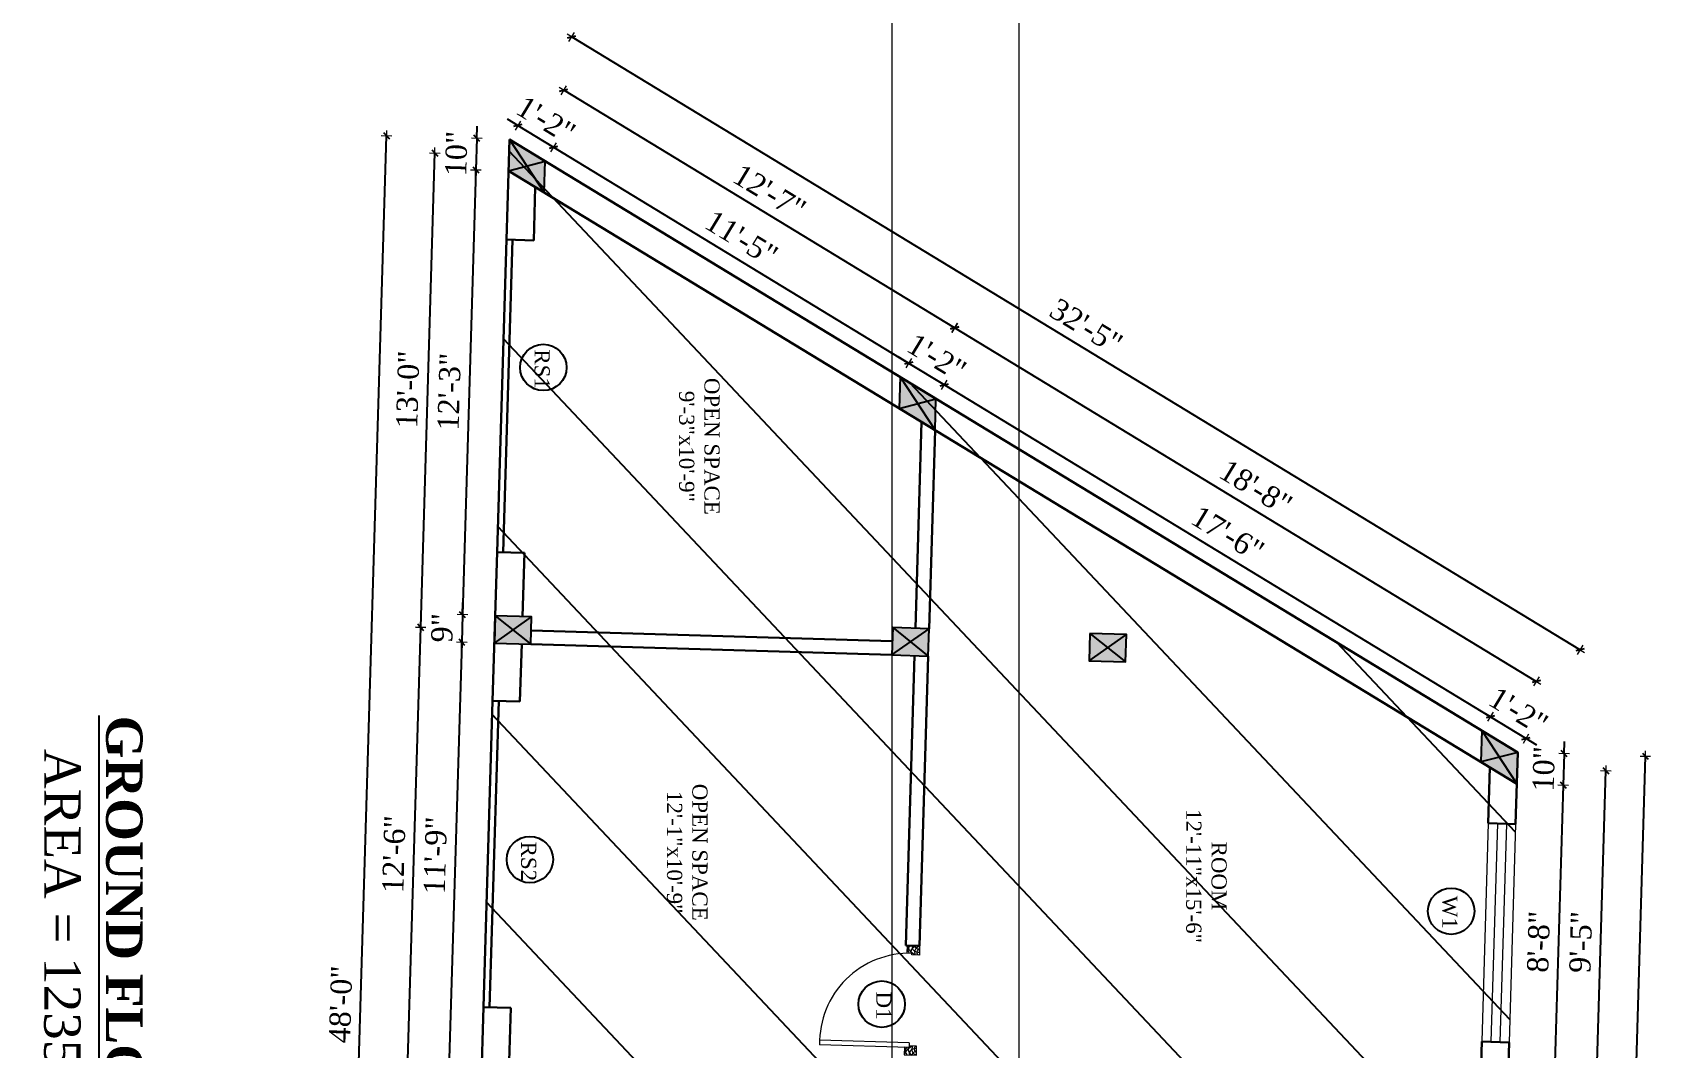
# Model space of a CAD drawing. Header units: inches. Extents: x 4069 to 291496, y -47643 to 12535.
# Drawn here: x 145229 to 145762, y -20566 to -20231 of the extents above; entities that cross this region are included whole.
import ezdxf

# ---------------------------------------------------------------- set-up
doc = ezdxf.new("R2010")
doc.units = ezdxf.units.IN
doc.header["$LTSCALE"] = 5
doc.header["$MEASUREMENT"] = 0
for name, color, linetype, lineweight in [('A-WALL', 7, 'Continuous', 9), ('Dimension', 7, 'Continuous', 18), ('DOOR', 62, 'Continuous', 0), ('Dw', 2, 'Continuous', 18)]:
    doc.layers.add(name, color=color, linetype=linetype, lineweight=lineweight)
doc.layers.add('dim line', color=7, linetype='Continuous', lineweight=15, true_color=0xfab2b2)
doc.layers.add('TEXT', color=6, linetype='Continuous')
doc.layers.add('WALL', color=7, linetype='Continuous')
doc.styles.add('ordinary', font='times.ttf')
doc.dimstyles.new('Copy of 96', dxfattribs={"dimtxt": 7, "dimasz": 4, "dimexe": 0.5, "dimexo": 0.5, "dimgap": 3, "dimtad": 1, "dimdec": 1, "dimzin": 11, "dimdsep": 46, "dimlunit": 4, "dimtxsty": 'ordinary', "dimblk": 'OBLIQUE', "dimcen": 0.09, "dimse1": 1, "dimse2": 1, "dimclrt": 6, "dimazin": 0, "dimtfac": 1, "dimtdec": 1, "dimtix": 1, "dimtmove": 2, "dimatfit": 3, "dimldrblk": 'leader', "dimfxl": 0.5, "dimfxlon": 1, "dimtolj": 1, "dimtzin": 0, "dimarcsym": 0})

# ---------------------------------------------------------------- blocks, each defined once
blk = doc.blocks.new('c2a')
at = {"color": 1, "ltscale": 5}
for p, q in [((18091.63, 4625.76), (18084.82, 4613.76)), ((18101.98, 4625.76), (18091.63, 4625.76)), ((18095.17, 4613.76), (18101.98, 4625.76)), ((18084.82, 4613.76), (18095.17, 4613.76))]:
    blk.add_line(p, q, dxfattribs=at)
blk = doc.blocks.new('A$C27B36B59')
at = {"layer": 'DOOR'}
for p, q in [((0, 4), (0, 0)), ((2.5, 4), (0, 4)), ((0, 0), (3, 0)), ((2.5, 2.5), (2.5, 4)), ((3, 2.5), (2.5, 2.5)), ((3, 0), (3, 2.5))]:
    blk.add_line(p, q, dxfattribs=at)
for centre, radius, start, end in [((-1.4, -0.54), 4.75, 22.1411, 72.838), ((1.34, 2.09), 1.64, 45.138, 144.8948), ((2.21, 0.3), 2.49, 83.3149, 152.658), ((0.13, 0.37), 2.05, 349.4875, 93.6805), ((1.96, -0.47), 2.01, 58.7447, 166.495), ((-0.06, 0.32), 1.13, 343.542, 86.947), ((2.08, -0.4), 1.17, 38.2816, 160.1519)]:
    blk.add_arc(centre, radius, start, end, dxfattribs=at)
blk = doc.blocks.new('D2')
at = {"layer": 'DOOR'}
for p, q in [((74473.95, 24047.59), (74473.95, 24018.09)), ((74473.95, 24047.59), (74475.45, 24047.59)), ((74475.45, 24047.59), (74475.45, 24018.13))]:
    blk.add_line(p, q, dxfattribs=at)
blk.add_arc((74473.95, 24047.59), 29.5, 180, 272.9146, dxfattribs=at)
at = {"layer": 'DOOR', "xscale": -1, "rotation": 180}
blk.add_blockref('A$C27B36B59', (74441.95, 24050.09), dxfattribs=at)
at = {"layer": 'DOOR', "rotation": 180}
blk.add_blockref('A$C27B36B59', (74477.95, 24050.09), dxfattribs=at)
blk = doc.blocks.new('oblique')
at = {"color": 0, "lineweight": -2}
blk.add_line((0.25, 0.25), (-0.25, -0.25), dxfattribs=at)
at = {"layer": 'dim line', "lineweight": 9}
for p, q in [((-0.4375, 0), (0.4375, 0)), ((0, 0.4375), (0, -0.4375))]:
    blk.add_line(p, q, dxfattribs=at)
blk = doc.blocks.new('*D4824')
at = {"layer": 'A-WALL', "color": 0, "lineweight": -2, "ltscale": 50, "transparency": 16777216}
blk.add_line((145352.22, -20577.18), (145356.7, -20427.25), dxfattribs=at)
at = {"layer": 'Defpoints', "color": 0, "ltscale": 50, "transparency": 16777216}
for p in [(145356.7, -20427.25), (145381.1, -20427.98), (145376.62, -20577.91)]:
    blk.add_point(p, dxfattribs=at)
at = {"layer": 'A-WALL', "color": 0, "lineweight": -2, "ltscale": 50, "transparency": 16777216, "xscale": 4, "yscale": 4, "zscale": 4}
for p, rotation in [((145356.7, -20427.25), 88.28998542889802), ((145352.22, -20577.18), 268.289985428898)]:
    blk.add_blockref('oblique', p, dxfattribs=dict(at, rotation=rotation))
at = {"layer": 'A-WALL', "color": 6, "ltscale": 50, "transparency": 16777216, "insert": (145347.9, -20502.02), "char_height": 7, "attachment_point": 5, "rotation": 88.29, "style": 'ordinary'}
blk.add_mtext('\\A1;12\'-6"', dxfattribs=at)
blk = doc.blocks.new('_OBLIQUE')
at = {"color": 0, "linetype": 'ByBlock'}
blk.add_line((-0.5, -0.5), (0.5, 0.5), dxfattribs=at)
blk = doc.blocks.new('leader')
at = {"layer": 'Dimension'}
for p, q in [((0, -4.33), (0, 4.33)), ((-4.42, 0), (4.42, 0))]:
    blk.add_line(p, q, dxfattribs=at)
blk = doc.blocks.new('*D4825')
at = {"layer": 'A-WALL', "color": 0, "lineweight": -2, "ltscale": 50, "transparency": 16777216}
blk.add_line((145356.7, -20427.25), (145361.36, -20270.99), dxfattribs=at)
at = {"layer": 'Defpoints', "color": 0, "ltscale": 50, "transparency": 16777216}
for p in [(145361.36, -20270.99), (145385.77, -20271.72), (145381.1, -20427.98)]:
    blk.add_point(p, dxfattribs=at)
at = {"layer": 'A-WALL', "color": 0, "lineweight": -2, "ltscale": 50, "transparency": 16777216, "xscale": 4, "yscale": 4, "zscale": 4}
for p, rotation in [((145361.36, -20270.99), 88.28998542889802), ((145356.7, -20427.25), 268.289985428898)]:
    blk.add_blockref('oblique', p, dxfattribs=dict(at, rotation=rotation))
at = {"layer": 'A-WALL', "color": 6, "ltscale": 50, "transparency": 16777216, "insert": (145352.47, -20348.93), "char_height": 7, "attachment_point": 5, "rotation": 88.29, "style": 'ordinary'}
blk.add_mtext('\\A1;13\'-0"', dxfattribs=at)
blk = doc.blocks.new('*D4687')
at = {"layer": 'A-WALL', "color": 0, "lineweight": -2, "ltscale": 50, "transparency": 16777216}
blk.add_line((145328.38, -20838.09), (145345.47, -20265.34), dxfattribs=at)
at = {"layer": 'Defpoints', "color": 0, "ltscale": 50, "transparency": 16777216}
for p in [(145345.47, -20265.34), (145385.92, -20266.55), (145368.82, -20839.29)]:
    blk.add_point(p, dxfattribs=at)
at = {"layer": 'A-WALL', "color": 0, "lineweight": -2, "ltscale": 50, "transparency": 16777216, "xscale": 4, "yscale": 4, "zscale": 4}
for p, rotation in [((145345.47, -20265.34), 88.28998542889802), ((145328.38, -20838.09), 268.289985428898)]:
    blk.add_blockref('oblique', p, dxfattribs=dict(at, rotation=rotation))
at = {"layer": 'A-WALL', "color": 6, "ltscale": 50, "transparency": 16777216, "insert": (145330.37, -20551.52), "char_height": 7, "attachment_point": 5, "rotation": 88.29, "style": 'ordinary'}
blk.add_mtext('\\A1;48\'-0"', dxfattribs=at)
blk = doc.blocks.new('*D4826')
at = {"layer": 'A-WALL', "color": 0, "lineweight": -2, "ltscale": 50, "transparency": 16777216}
for p, q in [((145388.69, -20261.99), (145385.28, -20259.91)), ((145388.69, -20261.99), (145400.49, -20269.15)), ((145400.49, -20269.15), (145403.9, -20271.23))]:
    blk.add_line(p, q, dxfattribs=at)
at = {"layer": 'Defpoints', "color": 0, "ltscale": 50, "transparency": 16777216}
for p in [(145385.92, -20266.55), (145400.49, -20269.15), (145397.71, -20273.72)]:
    blk.add_point(p, dxfattribs=at)
at = {"layer": 'A-WALL', "color": 0, "lineweight": -2, "ltscale": 50, "transparency": 16777216, "xscale": 4, "yscale": 4, "zscale": 4}
for p, rotation in [((145388.69, -20261.99), 328.7014709224883), ((145400.49, -20269.15), 148.7014709224883)]:
    blk.add_blockref('oblique', p, dxfattribs=dict(at, rotation=rotation))
at = {"layer": 'A-WALL', "color": 6, "ltscale": 50, "transparency": 16777216, "insert": (145397.97, -20260.02), "char_height": 7, "attachment_point": 5, "rotation": 328.7015, "style": 'ordinary'}
blk.add_mtext('\\A1;1\'-2"', dxfattribs=at)
blk = doc.blocks.new('*D4827')
at = {"layer": 'A-WALL', "color": 0, "lineweight": -2, "ltscale": 50, "transparency": 16777216}
blk.add_line((145400.49, -20269.15), (145517.42, -20340.25), dxfattribs=at)
at = {"layer": 'Defpoints', "color": 0, "ltscale": 50, "transparency": 16777216}
for p in [(145397.71, -20273.72), (145517.42, -20340.25), (145514.64, -20344.81)]:
    blk.add_point(p, dxfattribs=at)
at = {"layer": 'A-WALL', "color": 0, "lineweight": -2, "ltscale": 50, "transparency": 16777216, "xscale": 4, "yscale": 4, "zscale": 4}
for p, rotation in [((145400.49, -20269.15), 148.7014709242149), ((145517.42, -20340.25), 328.701470924215)]:
    blk.add_blockref('oblique', p, dxfattribs=dict(at, rotation=rotation))
at = {"layer": 'A-WALL', "color": 6, "ltscale": 50, "transparency": 16777216, "insert": (145462.36, -20299.09), "char_height": 7, "attachment_point": 5, "rotation": 328.7015, "style": 'ordinary'}
blk.add_mtext('\\A1;11\'-5"', dxfattribs=at)
blk = doc.blocks.new('*D4828')
at = {"layer": 'A-WALL', "color": 0, "lineweight": -2, "ltscale": 50, "transparency": 16777216}
for p, q in [((145517.42, -20340.25), (145514, -20338.17)), ((145517.42, -20340.25), (145529.21, -20347.41)), ((145529.21, -20347.41), (145532.63, -20349.49))]:
    blk.add_line(p, q, dxfattribs=at)
at = {"layer": 'Defpoints', "color": 0, "ltscale": 50, "transparency": 16777216}
for p in [(145514.64, -20344.81), (145529.21, -20347.41), (145526.43, -20351.98)]:
    blk.add_point(p, dxfattribs=at)
at = {"layer": 'A-WALL', "color": 0, "lineweight": -2, "ltscale": 50, "transparency": 16777216, "xscale": 4, "yscale": 4, "zscale": 4}
for p, rotation in [((145517.42, -20340.25), 328.701470924215), ((145529.21, -20347.41), 148.7014709242149)]:
    blk.add_blockref('oblique', p, dxfattribs=dict(at, rotation=rotation))
at = {"layer": 'A-WALL', "color": 6, "ltscale": 50, "transparency": 16777216, "insert": (145526.69, -20338.28), "char_height": 7, "attachment_point": 5, "rotation": 328.7015, "style": 'ordinary'}
blk.add_mtext('\\A1;1\'-2"', dxfattribs=at)
blk = doc.blocks.new('*D4829')
at = {"layer": 'A-WALL', "color": 0, "lineweight": -2, "ltscale": 50, "transparency": 16777216}
blk.add_line((145529.21, -20347.41), (145709.03, -20456.74), dxfattribs=at)
at = {"layer": 'Defpoints', "color": 0, "ltscale": 50, "transparency": 16777216}
for p in [(145526.43, -20351.98), (145709.03, -20456.74), (145706.25, -20461.3)]:
    blk.add_point(p, dxfattribs=at)
at = {"layer": 'A-WALL', "color": 0, "lineweight": -2, "ltscale": 50, "transparency": 16777216, "xscale": 4, "yscale": 4, "zscale": 4}
for p, rotation in [((145529.21, -20347.41), 148.7014709242149), ((145709.03, -20456.74), 328.701470924215)]:
    blk.add_blockref('oblique', p, dxfattribs=dict(at, rotation=rotation))
at = {"layer": 'A-WALL', "color": 6, "ltscale": 50, "transparency": 16777216, "insert": (145622.53, -20396.46), "char_height": 7, "attachment_point": 5, "rotation": 328.7015, "style": 'ordinary'}
blk.add_mtext('\\A1;17\'-6"', dxfattribs=at)
blk = doc.blocks.new('*D4830')
at = {"layer": 'A-WALL', "color": 0, "lineweight": -2, "ltscale": 50, "transparency": 16777216}
for p, q in [((145709.03, -20456.74), (145705.61, -20454.66)), ((145709.03, -20456.74), (145720.82, -20463.91)), ((145720.82, -20463.91), (145724.24, -20465.99))]:
    blk.add_line(p, q, dxfattribs=at)
at = {"layer": 'Defpoints', "color": 0, "ltscale": 50, "transparency": 16777216}
for p in [(145706.25, -20461.3), (145718.04, -20468.47), (145720.82, -20463.91)]:
    blk.add_point(p, dxfattribs=at)
at = {"layer": 'A-WALL', "color": 0, "lineweight": -2, "ltscale": 50, "transparency": 16777216, "xscale": 4, "yscale": 4, "zscale": 4}
for p, rotation in [((145709.03, -20456.74), 328.701470924215), ((145720.82, -20463.91), 148.7014709242149)]:
    blk.add_blockref('oblique', p, dxfattribs=dict(at, rotation=rotation))
at = {"layer": 'A-WALL', "color": 6, "ltscale": 50, "transparency": 16777216, "insert": (145718.3, -20454.77), "char_height": 7, "attachment_point": 5, "rotation": 328.7015, "style": 'ordinary'}
blk.add_mtext('\\A1;1\'-2"', dxfattribs=at)
blk = doc.blocks.new('*D4831')
at = {"layer": 'A-WALL', "color": 0, "lineweight": -2, "ltscale": 50, "transparency": 16777216}
blk.add_line((145724.17, -20445.11), (145532.56, -20328.61), dxfattribs=at)
at = {"layer": 'Defpoints', "color": 0, "ltscale": 50, "transparency": 16777216}
for p in [(145532.56, -20328.61), (145520.54, -20348.39), (145712.15, -20464.89)]:
    blk.add_point(p, dxfattribs=at)
at = {"layer": 'A-WALL', "color": 0, "lineweight": -2, "ltscale": 50, "transparency": 16777216, "xscale": 4, "yscale": 4, "zscale": 4}
for p, rotation in [((145532.56, -20328.61), 148.7014709224112), ((145724.17, -20445.11), 328.7014709224112)]:
    blk.add_blockref('oblique', p, dxfattribs=dict(at, rotation=rotation))
at = {"layer": 'A-WALL', "color": 6, "ltscale": 50, "transparency": 16777216, "insert": (145631.78, -20381.25), "char_height": 7, "attachment_point": 5, "rotation": 328.7015, "style": 'ordinary'}
blk.add_mtext('\\A1;18\'-8"', dxfattribs=at)
blk = doc.blocks.new('*D4832')
at = {"layer": 'A-WALL', "color": 0, "lineweight": -2, "ltscale": 50, "transparency": 16777216}
blk.add_line((145532.56, -20328.61), (145403.84, -20250.35), dxfattribs=at)
at = {"layer": 'Defpoints', "color": 0, "ltscale": 50, "transparency": 16777216}
for p in [(145403.84, -20250.35), (145391.82, -20270.13), (145520.54, -20348.39)]:
    blk.add_point(p, dxfattribs=at)
at = {"layer": 'A-WALL', "color": 0, "lineweight": -2, "ltscale": 50, "transparency": 16777216, "xscale": 4, "yscale": 4, "zscale": 4}
for p, rotation in [((145403.84, -20250.35), 148.7014709242149), ((145532.56, -20328.61), 328.701470924215)]:
    blk.add_blockref('oblique', p, dxfattribs=dict(at, rotation=rotation))
at = {"layer": 'A-WALL', "color": 6, "ltscale": 50, "transparency": 16777216, "insert": (145471.62, -20283.87), "char_height": 7, "attachment_point": 5, "rotation": 328.7015, "style": 'ordinary'}
blk.add_mtext('\\A1;12\'-7"', dxfattribs=at)
blk = doc.blocks.new('*D4688')
at = {"layer": 'A-WALL', "color": 0, "lineweight": -2, "ltscale": 50, "transparency": 16777216}
blk.add_line((145406.45, -20232.77), (145738.58, -20434.7), dxfattribs=at)
at = {"layer": 'Defpoints', "color": 0, "ltscale": 50, "transparency": 16777216}
for p in [(145385.92, -20266.55), (145738.58, -20434.7), (145718.04, -20468.47)]:
    blk.add_point(p, dxfattribs=at)
at = {"layer": 'A-WALL', "color": 0, "lineweight": -2, "ltscale": 50, "transparency": 16777216, "xscale": 4, "yscale": 4, "zscale": 4}
for p, rotation in [((145406.45, -20232.77), 148.7014709224075), ((145738.58, -20434.7), 328.7014709224075)]:
    blk.add_blockref('oblique', p, dxfattribs=dict(at, rotation=rotation))
at = {"layer": 'A-WALL', "color": 6, "ltscale": 50, "transparency": 16777216, "insert": (145575.92, -20328.13), "char_height": 7, "attachment_point": 5, "rotation": 328.7015, "style": 'ordinary'}
blk.add_mtext('\\A1;32\'-5"', dxfattribs=at)
blk = doc.blocks.new('*D4833')
at = {"layer": 'A-WALL', "color": 0, "lineweight": -2, "ltscale": 50, "transparency": 16777216}
for p, q in [((145733.35, -20468.93), (145733.47, -20464.93)), ((145733.35, -20468.93), (145733.04, -20479.27)), ((145733.04, -20479.27), (145732.92, -20483.27))]:
    blk.add_line(p, q, dxfattribs=at)
at = {"layer": 'Defpoints', "color": 0, "ltscale": 50, "transparency": 16777216}
for p in [(145718.04, -20468.47), (145717.73, -20478.82), (145733.04, -20479.27)]:
    blk.add_point(p, dxfattribs=at)
at = {"layer": 'A-WALL', "color": 0, "lineweight": -2, "ltscale": 50, "transparency": 16777216, "xscale": 4, "yscale": 4, "zscale": 4}
for p, rotation in [((145733.35, -20468.93), 268.2899854281655), ((145733.04, -20479.27), 88.28998542816547)]:
    blk.add_blockref('oblique', p, dxfattribs=dict(at, rotation=rotation))
at = {"layer": 'A-WALL', "color": 6, "ltscale": 50, "transparency": 16777216, "insert": (145726.64, -20473.91), "char_height": 7, "attachment_point": 5, "rotation": 88.29, "style": 'ordinary'}
blk.add_mtext('\\A1;10"', dxfattribs=at)
blk = doc.blocks.new('*D4834')
at = {"layer": 'A-WALL', "color": 0, "lineweight": -2, "ltscale": 50, "transparency": 16777216}
blk.add_line((145733.04, -20479.27), (145729.95, -20582.88), dxfattribs=at)
at = {"layer": 'Defpoints', "color": 0, "ltscale": 50, "transparency": 16777216}
for p in [(145717.73, -20478.82), (145714.64, -20582.42), (145729.95, -20582.88)]:
    blk.add_point(p, dxfattribs=at)
at = {"layer": 'A-WALL', "color": 0, "lineweight": -2, "ltscale": 50, "transparency": 16777216, "xscale": 4, "yscale": 4, "zscale": 4}
for p, rotation in [((145733.04, -20479.27), 88.28998542889805), ((145729.95, -20582.88), 268.2899854288981)]:
    blk.add_blockref('oblique', p, dxfattribs=dict(at, rotation=rotation))
at = {"layer": 'A-WALL', "color": 6, "ltscale": 50, "transparency": 16777216, "insert": (145724.94, -20530.88), "char_height": 7, "attachment_point": 5, "rotation": 88.29, "style": 'ordinary'}
blk.add_mtext('\\A1;8\'-8"', dxfattribs=at)
blk = doc.blocks.new('*D4842')
at = {"layer": 'A-WALL', "color": 0, "lineweight": -2, "ltscale": 50, "transparency": 16777216}
blk.add_line((145743.71, -20587.79), (145747.09, -20474.52), dxfattribs=at)
at = {"layer": 'Defpoints', "color": 0, "ltscale": 50, "transparency": 16777216}
for p in [(145717.89, -20473.64), (145747.09, -20474.52), (145714.51, -20586.92)]:
    blk.add_point(p, dxfattribs=at)
at = {"layer": 'A-WALL', "color": 0, "lineweight": -2, "ltscale": 50, "transparency": 16777216, "xscale": 4, "yscale": 4, "zscale": 4}
for p, rotation in [((145747.09, -20474.52), 88.28998542889802), ((145743.71, -20587.79), 268.289985428898)]:
    blk.add_blockref('oblique', p, dxfattribs=dict(at, rotation=rotation))
at = {"layer": 'A-WALL', "color": 6, "ltscale": 50, "transparency": 16777216, "insert": (145738.83, -20530.96), "char_height": 7, "attachment_point": 5, "rotation": 88.29, "style": 'ordinary'}
blk.add_mtext('\\A1;9\'-5"', dxfattribs=at)
blk = doc.blocks.new('*D4689')
at = {"layer": 'A-WALL', "color": 0, "lineweight": -2, "ltscale": 50, "transparency": 16777216}
blk.add_line((145760.08, -20469.73), (145748.77, -20848.56), dxfattribs=at)
at = {"layer": 'Defpoints', "color": 0, "ltscale": 50, "transparency": 16777216}
for p in [(145718.04, -20468.47), (145706.73, -20847.3), (145748.77, -20848.56)]:
    blk.add_point(p, dxfattribs=at)
at = {"layer": 'A-WALL', "color": 0, "lineweight": -2, "ltscale": 50, "transparency": 16777216, "xscale": 4, "yscale": 4, "zscale": 4}
for p, rotation in [((145760.08, -20469.73), 88.28998542889805), ((145748.77, -20848.56), 268.289985428898)]:
    blk.add_blockref('oblique', p, dxfattribs=dict(at, rotation=rotation))
at = {"layer": 'A-WALL', "color": 6, "ltscale": 50, "transparency": 16777216, "insert": (145747.86, -20658.95), "char_height": 7, "attachment_point": 5, "rotation": 88.29, "style": 'ordinary'}
blk.add_mtext('\\A1;31\'-7"', dxfattribs=at)
blk = doc.blocks.new('*D4690')
at = {"layer": 'A-WALL', "color": 0, "lineweight": -2, "ltscale": 50, "transparency": 16777216}
for p, q in [((145375.17, -20266.23), (145375.28, -20262.23)), ((145375.17, -20266.23), (145374.86, -20276.57)), ((145374.86, -20276.57), (145374.74, -20280.57))]:
    blk.add_line(p, q, dxfattribs=at)
at = {"layer": 'Defpoints', "color": 0, "ltscale": 50, "transparency": 16777216}
for p in [(145385.92, -20266.55), (145374.86, -20276.57), (145385.61, -20276.89)]:
    blk.add_point(p, dxfattribs=at)
at = {"layer": 'A-WALL', "color": 0, "lineweight": -2, "ltscale": 50, "transparency": 16777216, "xscale": 4, "yscale": 4, "zscale": 4}
for p, rotation in [((145375.17, -20266.23), 268.289985428898), ((145374.86, -20276.57), 88.28998542889802)]:
    blk.add_blockref('oblique', p, dxfattribs=dict(at, rotation=rotation))
at = {"layer": 'A-WALL', "color": 6, "ltscale": 50, "transparency": 16777216, "insert": (145368.45, -20271.21), "char_height": 7, "attachment_point": 5, "rotation": 88.29, "style": 'ordinary'}
blk.add_mtext('\\A1;10"', dxfattribs=at)
blk = doc.blocks.new('*D4691')
at = {"layer": 'A-WALL', "color": 0, "lineweight": -2, "ltscale": 50, "transparency": 16777216}
blk.add_line((145374.86, -20276.57), (145370.48, -20423.16), dxfattribs=at)
at = {"layer": 'Defpoints', "color": 0, "ltscale": 50, "transparency": 16777216}
for p in [(145385.61, -20276.89), (145370.48, -20423.16), (145381.23, -20423.48)]:
    blk.add_point(p, dxfattribs=at)
at = {"layer": 'A-WALL', "color": 0, "lineweight": -2, "ltscale": 50, "transparency": 16777216, "xscale": 4, "yscale": 4, "zscale": 4}
for p, rotation in [((145374.86, -20276.57), 88.28998542889805), ((145370.48, -20423.16), 268.289985428898)]:
    blk.add_blockref('oblique', p, dxfattribs=dict(at, rotation=rotation))
at = {"layer": 'A-WALL', "color": 6, "ltscale": 50, "transparency": 16777216, "insert": (145366.11, -20349.67), "char_height": 7, "attachment_point": 5, "rotation": 88.29, "style": 'ordinary'}
blk.add_mtext('\\A1;12\'-3"', dxfattribs=at)
blk = doc.blocks.new('*D4692')
at = {"layer": 'A-WALL', "color": 0, "lineweight": -2, "ltscale": 50, "transparency": 16777216}
for p, q in [((145370.48, -20423.16), (145370.6, -20419.16)), ((145370.48, -20423.16), (145370.21, -20432.15)), ((145370.21, -20432.15), (145370.09, -20436.15))]:
    blk.add_line(p, q, dxfattribs=at)
at = {"layer": 'Defpoints', "color": 0, "ltscale": 50, "transparency": 16777216}
for p in [(145381.23, -20423.48), (145370.21, -20432.15), (145380.97, -20432.48)]:
    blk.add_point(p, dxfattribs=at)
at = {"layer": 'A-WALL', "color": 0, "lineweight": -2, "ltscale": 50, "transparency": 16777216, "xscale": 4, "yscale": 4, "zscale": 4}
for p, rotation in [((145370.48, -20423.16), 268.289985428898), ((145370.21, -20432.15), 88.28998542889802)]:
    blk.add_blockref('oblique', p, dxfattribs=dict(at, rotation=rotation))
at = {"layer": 'A-WALL', "color": 6, "ltscale": 50, "transparency": 16777216, "insert": (145363.78, -20427.46), "char_height": 7, "attachment_point": 5, "rotation": 88.29, "style": 'ordinary'}
blk.add_mtext('\\A1;9"', dxfattribs=at)
blk = doc.blocks.new('*D4693')
at = {"layer": 'A-WALL', "color": 0, "lineweight": -2, "ltscale": 50, "transparency": 16777216}
blk.add_line((145370.21, -20432.15), (145366, -20573.09), dxfattribs=at)
at = {"layer": 'Defpoints', "color": 0, "ltscale": 50, "transparency": 16777216}
for p in [(145380.97, -20432.48), (145366, -20573.09), (145376.76, -20573.41)]:
    blk.add_point(p, dxfattribs=at)
at = {"layer": 'A-WALL', "color": 0, "lineweight": -2, "ltscale": 50, "transparency": 16777216, "xscale": 4, "yscale": 4, "zscale": 4}
for p, rotation in [((145370.21, -20432.15), 88.28998542889805), ((145366, -20573.09), 268.289985428898)]:
    blk.add_blockref('oblique', p, dxfattribs=dict(at, rotation=rotation))
at = {"layer": 'A-WALL', "color": 6, "ltscale": 50, "transparency": 16777216, "insert": (145361.54, -20502.43), "char_height": 7, "attachment_point": 5, "rotation": 88.29, "style": 'ordinary'}
blk.add_mtext('\\A1;11\'-9"', dxfattribs=at)

msp = doc.modelspace()

# ---------------------------------------------------------------- hatches: boundary and pattern name
at = {"layer": 'WALL', "linetype": 'ByBlock', "ltscale": 5, "true_color": 0xf8991e}
h = msp.add_hatch(dxfattribs=at)
h.set_pattern_fill('ANSI31', color=30, scale=350, angle=268.2899854)
h.set_pattern_definition([(313.29, (148162.125, -13902.258), (31.8453, 29.999), [])])
h.paths.add_polyline_path([(145385.91983, -20266.54991), (145718.04219, -20468.47179), (145706.73247, -20847.30301), (145374.81829, -20839.47377), (145368.82096, -20839.29473)])
h = msp.add_hatch(color=30, dxfattribs=at)
h.dxf.hatch_style = 1
h.paths.add_polyline_path([(145391.66107, -20275.30684), (145385.61098, -20276.89496), (145397.40231, -20284.06378)])
h.paths.add_polyline_path([(145391.66107, -20275.30684), (145397.40231, -20284.06378), (145397.71115, -20273.71873)])
h.paths.add_polyline_path([(145397.71115, -20273.71873), (145385.91983, -20266.54991), (145391.66107, -20275.30684)])
h.paths.add_polyline_path([(145391.66107, -20275.30684), (145385.91983, -20266.54991), (145385.61098, -20276.89496)])
h = msp.add_hatch(color=30, dxfattribs=at)
h.dxf.hatch_style = 1
h.paths.add_polyline_path([(145520.38305, -20353.56651), (145514.33296, -20355.15462), (145526.12429, -20362.32345)])
h.paths.add_polyline_path([(145520.38305, -20353.56651), (145526.12429, -20362.32345), (145526.43314, -20351.9784)])
h.paths.add_polyline_path([(145526.43314, -20351.9784), (145514.64181, -20344.80957), (145520.38305, -20353.56651)])
h.paths.add_polyline_path([(145520.38305, -20353.56651), (145514.64181, -20344.80957), (145514.33296, -20355.15462)])
h = msp.add_hatch(color=30, dxfattribs=at)
h.dxf.hatch_style = 1
h.paths.add_polyline_path([(145387.09784, -20428.15694), (145381.2348, -20423.4799), (145380.96623, -20432.47589)])
h.paths.add_polyline_path([(145380.96623, -20432.47589), (145392.96089, -20432.83399), (145387.09784, -20428.15694)])
h.paths.add_polyline_path([(145387.09784, -20428.15694), (145392.96089, -20432.83399), (145393.22946, -20423.83799)])
h.paths.add_polyline_path([(145393.22946, -20423.83799), (145381.2348, -20423.4799), (145387.09784, -20428.15694)])
h = msp.add_hatch(color=30, dxfattribs=at)
h.dxf.hatch_style = 1
h.paths.add_polyline_path([(145518.0395, -20432.06611), (145512.17646, -20427.38907), (145511.90789, -20436.38506)])
h.paths.add_polyline_path([(145511.90789, -20436.38506), (145523.90255, -20436.74315), (145518.0395, -20432.06611)])
h.paths.add_polyline_path([(145518.0395, -20432.06611), (145523.90255, -20436.74315), (145524.17112, -20427.74716)])
h.paths.add_polyline_path([(145524.17112, -20427.74716), (145512.17646, -20427.38907), (145518.0395, -20432.06611)])
h = msp.add_hatch(color=30, dxfattribs=at)
h.dxf.hatch_style = 1
h.paths.add_polyline_path([(145583.01056, -20434.00577), (145577.14751, -20429.32873), (145576.87894, -20438.32472)])
h.paths.add_polyline_path([(145576.87894, -20438.32472), (145588.8736, -20438.68281), (145583.01056, -20434.00577)])
h.paths.add_polyline_path([(145583.01056, -20434.00577), (145588.8736, -20438.68281), (145589.14217, -20429.68682)])
h.paths.add_polyline_path([(145589.14217, -20429.68682), (145577.14751, -20429.32873), (145583.01056, -20434.00577)])
h = msp.add_hatch(color=30, dxfattribs=at)
h.dxf.hatch_style = 1
h.paths.add_polyline_path([(145711.99211, -20470.0599), (145705.94202, -20471.64802), (145717.73335, -20478.81684)])
h.paths.add_polyline_path([(145711.99211, -20470.0599), (145717.73335, -20478.81684), (145718.04219, -20468.47179)])
h.paths.add_polyline_path([(145718.04219, -20468.47179), (145706.25087, -20461.30297), (145711.99211, -20470.0599)])
h.paths.add_polyline_path([(145711.99211, -20470.0599), (145706.25087, -20461.30297), (145705.94202, -20471.64802)])

# ---------------------------------------------------------------- linework, layer by layer
at = {"color": 1, "ltscale": 5}
for p, q in [((145385.91983, -20266.54991), (145397.40231, -20284.06378)), ((145385.61098, -20276.89496), (145397.71115, -20273.71873)), ((145514.64181, -20344.80957), (145526.12429, -20362.32345)), ((145514.33296, -20355.15462), (145526.43314, -20351.9784)), ((145380.96623, -20432.47589), (145393.22946, -20423.83799)), ((145381.2348, -20423.4799), (145392.96089, -20432.83399)), ((145511.90789, -20436.38506), (145524.17112, -20427.74716)), ((145512.17646, -20427.38907), (145523.90255, -20436.74315)), ((145576.87894, -20438.32472), (145589.14217, -20429.68682)), ((145577.14751, -20429.32873), (145588.8736, -20438.68281)), ((145706.25087, -20461.30297), (145717.73335, -20478.81684)), ((145718.04219, -20468.47179), (145705.94202, -20471.64802))]:
    msp.add_line(p, q, dxfattribs=at)
at = {"layer": 'A-WALL', "lineweight": 30}
for p, q in [((145385.91983, -20266.54991), (145384.93508, -20299.53521)), ((145385.91983, -20266.54991), (145718.04219, -20468.47179)), ((145385.61098, -20276.89496), (145717.73335, -20478.81684)), ((145394.45448, -20282.27157), (145393.93107, -20299.80378)), ((145384.93508, -20299.53521), (145381.86146, -20402.48934)), ((145386.93418, -20299.59489), (145383.86057, -20402.54902)), ((145384.93508, -20299.53521), (145393.93107, -20299.80378)), ((145519.67312, -20427.61287), (145521.70254, -20359.63514)), ((145524.17112, -20427.74716), (145526.12429, -20362.32345)), ((145381.86146, -20402.48934), (145380.39925, -20451.46752)), ((145381.86146, -20402.48934), (145390.85745, -20402.75791)), ((145390.85745, -20402.75791), (145390.23079, -20423.74847)), ((145393.09517, -20428.33599), (145512.04218, -20431.88706)), ((145389.96222, -20432.74446), (145389.39524, -20451.73609)), ((145392.96089, -20432.83399), (145511.90789, -20436.38506)), ((145516.55276, -20532.13277), (145519.40455, -20436.60887)), ((145521.05075, -20532.26705), (145523.90255, -20436.74315)), ((145380.39925, -20451.46752), (145377.38531, -20552.42254)), ((145382.39836, -20451.5272), (145379.38442, -20552.48222)), ((145380.39925, -20451.46752), (145389.39524, -20451.73609)), ((145717.33736, -20492.0809), (145718.04219, -20468.47179)), ((145708.34137, -20491.81233), (145708.88985, -20473.44022)), ((145708.34137, -20491.81233), (145717.33736, -20492.0809)), ((145521.05075, -20532.26705), (145516.55276, -20532.13277)), ((145377.38531, -20552.42254), (145375.86343, -20603.39983)), ((145377.38531, -20552.42254), (145386.38131, -20552.69111)), ((145386.38131, -20552.69111), (145385.75465, -20573.68167)), ((145705.64433, -20582.15237), (145706.19282, -20563.78026)), ((145706.19282, -20563.78026), (145715.18881, -20564.04883)), ((145713.77494, -20611.40802), (145715.18881, -20564.04883))]:
    msp.add_line(p, q, dxfattribs=at)
at = {"layer": 'A-WALL', "ltscale": 5}
for p in [(145512.0521, -23123.42402), (145553.78352, -23113.86569)]:
    msp.add_xline(p, (0, 1), dxfattribs=at)
at = {"layer": 'Dw', "color": 3}
for p, q in [((145708.34137, -20491.81233), (145706.19282, -20563.78026)), ((145711.34003, -20491.90185), (145709.19148, -20563.86979)), ((145714.3387, -20491.99137), (145712.19015, -20563.95931)), ((145717.33736, -20492.0809), (145715.18881, -20564.04883))]:
    msp.add_line(p, q, dxfattribs=at)
at = {"layer": 'TEXT'}
for centre in [(145397.09618, -20341.65623), (145392.67081, -20503.81518), (145696.12151, -20520.82086), (145508.55376, -20551.42905)]:
    msp.add_circle(centre, 7.64038, dxfattribs=at)
at = {"layer": 'WALL', "color": 2, "linetype": 'ByBlock', "ltscale": 5}
for points in [[(145385.91983, -20266.54991), (145385.61098, -20276.89496), (145397.40231, -20284.06378), (145397.71115, -20273.71873)], [(145514.64181, -20344.80957), (145514.33296, -20355.15462), (145526.12429, -20362.32345), (145526.43314, -20351.9784)], [(145381.2348, -20423.4799), (145380.96623, -20432.47589), (145392.96089, -20432.83399), (145393.22946, -20423.83799)], [(145512.17646, -20427.38907), (145511.90789, -20436.38506), (145523.90255, -20436.74315), (145524.17112, -20427.74716)], [(145577.14751, -20429.32873), (145576.87894, -20438.32472), (145588.8736, -20438.68281), (145589.14217, -20429.68682)], [(145706.25087, -20461.30297), (145705.94202, -20471.64802), (145717.73335, -20478.81684), (145718.04219, -20468.47179)]]:
    msp.add_lwpolyline(points, close=True, dxfattribs=at)

# ---------------------------------------------------------------- block references
at = {"layer": 'WALL', "color": 2, "linetype": 'ByBlock', "ltscale": 5, "rotation": 268.2899854281412}
for p in [(141313.8836, -2052.10562), (141442.60559, -2130.36528), (141634.21464, -2246.85868)]:
    msp.add_blockref('c2a', p, dxfattribs=at)
at = {"layer": 'WALL', "color": 2, "linetype": 'ByBlock', "rotation": 268.2899854281412}
msp.add_blockref('D2', (123703.09215, 54594.20973), dxfattribs=at)

# ---------------------------------------------------------------- texts
at = {"layer": 'TEXT', "style": 'ordinary'}
for s, p in [('RS1', (145394.2078, -20335.72382)), ('RS2', (145389.78244, -20497.88276)), ('W1', (145693.20895, -20515.69867)), ('D1', (145506.75178, -20547.27546))]:
    msp.add_text(s, height=5, rotation=270, dxfattribs=at).set_placement(p)
at = {"layer": 'TEXT', "char_height": 5, "attachment_point": 8, "rotation": 270, "style": 'ordinary'}
for s, insert in [('OPEN SPACE\\P9\'-3"x10\'-9"', (145441.75903, -20367.66888)), ('OPEN SPACE\\P12\'-1"x10\'-9"', (145437.76704, -20501.38508)), ('ROOM\\P12\'-11"x15\'-6"', (145608.78396, -20509.21521))]:
    msp.add_mtext_dynamic_manual_height_columns(s, width=101.5687276, gutter_width=1720.71691, heights=[0], dxfattribs=dict(at, insert=insert))
at = {"layer": 'TEXT', "char_height": 12, "width": 219.8150831, "attachment_point": 8, "rotation": 270, "style": 'ordinary'}
for s, insert in [('{\\fTimes New Roman|b1|i0|c0|p18;\\LGROUND FLOOR PLAN}', (145252.91391, -20558.06927)), ('AREA = 1235.23 sq. ft.', (145228.79092, -20553.76273))]:
    msp.add_mtext(s, dxfattribs=dict(at, insert=insert))

# ---------------------------------------------------------------- dimensions: what is measured, and where the dimension line sits
at = {"layer": 'A-WALL', "ltscale": 50}
for p1, p2, distance, picture, middle in [((145385.91983, -20266.54991), (145718.04219, -20468.47179), 39.52759, '*D4688', (145575.92368, -20328.1298)), ((145385.91983, -20266.54991), (145397.71115, -20273.71873), 5.34192, '*D4826', (145397.96733, -20260.01573)), ((145712.14653, -20464.88738), (145520.53747, -20348.39398), -23.15088, '*D4831', (145631.77701, -20381.25308)), ((145718.04219, -20468.47179), (145717.73335, -20478.81684), 15.31305, '*D4833', (145726.63636, -20473.9055))]:
    dim = msp.add_aligned_dim(p1=p1, p2=p2, distance=distance, dimstyle='Copy of 96', override={"dimdec": 0, "dimblk": 'oblique', "dimtdec": 0, "dimarcsym": 1}, dxfattribs=at)
    dim.commit()
    dim.dimension.update_dxf_attribs({"geometry": picture, "text_midpoint": middle})
for base, p1, p2, angle, picture, middle in [((145403.84231, -20250.35254), (145520.53747, -20348.39398), (145391.81549, -20270.13432), 328.7014709, '*D4832', (145471.61673, -20283.86793)), ((145374.85679, -20276.5739), (145385.91983, -20266.54991), (145385.61098, -20276.89496), 268.2899854, '*D4690', (145368.45357, -20271.2056)), ((145361.36295, -20270.99391), (145381.10052, -20427.9779), (145385.7654, -20271.72243), 268.2899854, '*D4825', (145352.47286, -20348.92587)), ((145517.41692, -20340.24505), (145397.71115, -20273.71873), (145514.64181, -20344.80957), 148.7014709, '*D4827', (145462.35979, -20299.09381)), ((145370.4806, -20423.15884), (145385.61098, -20276.89496), (145381.2348, -20423.4799), 268.2899854, '*D4691', (145366.11106, -20349.6706)), ((145529.20825, -20347.41387), (145514.64181, -20344.80957), (145526.43314, -20351.9784), 148.7014709, '*D4828', (145526.68932, -20338.27539)), ((145709.02598, -20456.73844), (145526.43314, -20351.9784), (145706.25087, -20461.30297), 148.7014709, '*D4829', (145622.53055, -20396.46172)), ((145370.21204, -20432.15484), (145381.2348, -20423.4799), (145380.96623, -20432.47589), 268.2899854, '*D4692', (145363.77859, -20427.46077)), ((145356.69806, -20427.24938), (145376.62437, -20577.9111), (145381.10052, -20427.9779), 268.2899854, '*D4824', (145347.90234, -20502.02021)), ((145366.00446, -20573.09204), (145380.96623, -20432.47589), (145376.75866, -20573.4131), 268.2899854, '*D4693', (145361.54052, -20502.42736)), ((145720.81731, -20463.90727), (145706.25087, -20461.30297), (145718.04219, -20468.47179), 148.7014709, '*D4830', (145718.29837, -20454.76879)), ((145748.77254, -20848.55808), (145718.04219, -20468.47179), (145706.73247, -20847.30301), 268.2899854, '*D4689', (145747.85967, -20658.9464)), ((145747.08975, -20474.51612), (145714.50604, -20586.91893), (145717.88777, -20473.64432), 268.2899854, '*D4842', (145738.83116, -20530.95735)), ((145729.94656, -20582.87789), (145717.73335, -20478.81684), (145714.64033, -20582.42094), 88.2899854, '*D4834', (145724.93543, -20530.88007))]:
    dim = msp.add_linear_dim(base=base, p1=p1, p2=p2, angle=angle, dimstyle='Copy of 96', override={"dimdec": 0, "dimblk": 'oblique', "dimtdec": 0, "dimarcsym": 1}, dxfattribs=at)
    dim.commit()
    dim.dimension.update_dxf_attribs({"geometry": picture, "text_midpoint": middle})
dim = msp.add_linear_dim(base=(145345.47457, -20265.34244), p1=(145368.82096, -20839.29473), p2=(145385.91983, -20266.54991), angle=268.2899854, text='48\'-0"', dimstyle='Copy of 96', override={"dimdec": 0, "dimblk": 'oblique', "dimtdec": 0, "dimarcsym": 1}, dxfattribs=at)
dim.commit()
dim.dimension.update_dxf_attribs({"geometry": '*D4687', "text_midpoint": (145330.3675, -20551.51908)})

doc.saveas('drawing.dxf')
